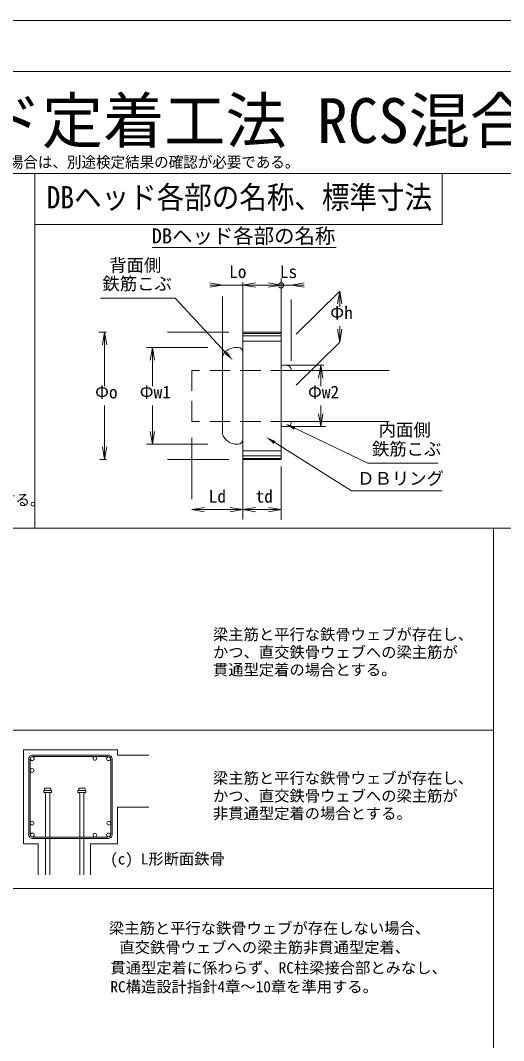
# Model space of a CAD drawing. Units: millimetres, scale not verified. Extents: x -210 to 382, y -132 to 268.
# Drawn here: x -73.9 to 20.9, y 67.8 to 267.8 of the extents above; entities that cross this region are included whole.
import ezdxf
from ezdxf.enums import TextEntityAlignment as Align

# ---------------------------------------------------------------- set-up
doc = ezdxf.new("R2010")
doc.units = ezdxf.units.MM
doc.header["$LTSCALE"] = 2
doc.header["$PDMODE"] = 32
doc.header["$PDSIZE"] = 1
for name, pattern in [('DASHED2', [3, 2, -1]), ('DASHED_SPACED', [12, 6, -6]), ('USER2', [0.41664, 0.20828, -0.20836])]:
    doc.linetypes.add(name, pattern=pattern)
for name, color, linetype, lineweight in [('0-3_Defpoints', 7, 'Continuous', 18), ('0-4_寸法', 4, 'Continuous', 18), ('0-6_外枠', 4, 'Continuous', 18), ('0-7_文字', 7, 'Continuous', 20), ('0-8_タイトル', 7, 'Continuous', 18), ('0-9_内枠', 7, 'Continuous', 18), ('0-A_構造', 2, 'Continuous', 18), ('0-B__0-8_STR3', 5, 'DASHED_SPACED', 18), ('0-C_ハッチング', 3, 'Continuous', 18), ('0-D_主筋', 4, 'Continuous', 18), ('1-0_せん断筋', 5, 'Continuous', 18), ('1-1_躯体', 7, 'Continuous', 18)]:
    doc.layers.add(name, color=color, linetype=linetype, lineweight=lineweight)
doc.styles.add('ＭＳ ゴシック', font='')
doc.styles.get('ＭＳ ゴシック').set_extended_font_data('MS Gothic')

msp = doc.modelspace()

# ---------------------------------------------------------------- linework, layer by layer
at = {"layer": '0-3_Defpoints', "color": 4}
msp.add_line((-210.346, 267.826), (382.196, 267.826), dxfattribs=at)
msp.add_line((-210.346, 267.826), (382.196, 267.826), dxfattribs=at)
at = {"layer": '0-4_寸法'}
for p, q in [((-36.758, 216.352), (-34.258, 215.936)), ((-27.758, 216.352), (-30.258, 215.936)), ((-25.258, 216.354), (-22.758, 215.938)), ((-22.758, 216.506), (-22.758, 217.188)), ((-18.258, 216.354), (-20.758, 215.938)), ((-30.258, 215.936), (-34.258, 215.936)), ((-25.258, 215.938), (-27.758, 215.938)), ((-27.758, 215.936), (-25.258, 215.936)), ((-22.758, 215.938), (-20.758, 215.938)), ((-11.667, 212.259), (-11.25, 214.759)), ((-11.25, 214.759), (-11.25, 212.259)), ((-10.833, 212.259), (-11.25, 214.759)), ((-11.25, 212.259), (-11.25, 211.634)), ((-57.784, 204.206), (-57.367, 206.706)), ((-57.367, 206.706), (-57.367, 204.206)), ((-56.95, 204.206), (-57.367, 206.706)), ((-11.667, 207.259), (-11.25, 204.759)), ((-11.25, 207.259), (-11.25, 207.884)), ((-11.25, 204.759), (-11.25, 207.259)), ((-10.833, 207.259), (-11.25, 204.759)), ((-57.367, 204.206), (-57.367, 196.081)), ((-48.409, 201.206), (-47.992, 203.706)), ((-47.992, 203.706), (-47.992, 201.206)), ((-47.575, 201.206), (-47.992, 203.706)), ((-47.992, 201.206), (-47.992, 196.081)), ((-15.41, 197.707), (-14.994, 200.207)), ((-14.994, 200.207), (-14.994, 197.707)), ((-14.577, 197.707), (-14.994, 200.207)), ((-14.994, 197.707), (-14.994, 196.081)), ((-57.367, 184.206), (-57.367, 192.331)), ((-47.992, 187.206), (-47.992, 192.331)), ((-14.994, 190.704), (-14.994, 192.331)), ((-15.41, 190.704), (-14.994, 188.204)), ((-14.994, 188.204), (-14.994, 190.704)), ((-14.577, 190.704), (-14.994, 188.204)), ((-48.409, 187.206), (-47.992, 184.706)), ((-47.992, 184.706), (-47.992, 187.206)), ((-47.575, 187.206), (-47.992, 184.706)), ((-57.784, 184.206), (-57.367, 181.706)), ((-57.367, 181.706), (-57.367, 184.206)), ((-56.95, 184.206), (-57.367, 181.706)), ((-37.758, 172.32), (-40.258, 171.904)), ((-32.758, 172.32), (-30.258, 171.904)), ((-27.758, 172.32), (-30.258, 171.904)), ((-25.258, 172.32), (-22.758, 171.904)), ((-40.258, 171.904), (-37.758, 171.904)), ((-37.758, 171.487), (-40.258, 171.904)), ((-32.758, 171.904), (-37.758, 171.904)), ((-30.258, 171.904), (-32.758, 171.904)), ((-32.758, 171.487), (-30.258, 171.904)), ((-30.258, 171.904), (-27.758, 171.904)), ((-27.758, 171.487), (-30.258, 171.904)), ((-27.758, 171.904), (-25.258, 171.904)), ((-22.758, 171.904), (-25.258, 171.904)), ((-25.258, 171.487), (-22.758, 171.904))]:
    msp.add_line(p, q, dxfattribs=at)
for points in [[(-36.758, 215.519), (-34.258, 215.936), (-36.758, 215.936)], [(-27.758, 215.519), (-30.258, 215.936), (-27.758, 215.936)], [(-25.258, 215.521), (-22.758, 215.938), (-25.258, 215.938)], [(-18.258, 215.521), (-20.758, 215.938), (-18.258, 215.938)]]:
    msp.add_lwpolyline(points, dxfattribs=at)
msp.add_point((-22.758, 215.881), dxfattribs=at)
at = {"layer": '0-6_外枠'}
for p, q in [((-181.804, 257.826), (372.196, 257.826)), ((-151.804, 257.826), (342.196, 257.826))]:
    msp.add_line(p, q, dxfattribs=at)
at = {"layer": '0-8_タイトル'}
msp.add_line((-48.032, 223.281), (-11.967, 223.281), dxfattribs=at)
at = {"layer": '0-9_内枠'}
for p, q in [((-181.804, 237.826), (372.196, 237.826)), ((-71.026, 237.826), (-71.026, 168.245)), ((8.845, 237.826), (8.845, 227.826)), ((-71.026, 227.826), (8.845, 227.826)), ((-181.804, 168.245), (213.071, 168.245)), ((-71.026, 168.245), (372.196, 168.245)), ((12.992, 168.245), (372.196, 168.245)), ((-181.804, 128.644), (18.876, 128.644)), ((-181.804, 97.644), (18.876, 97.644))]:
    msp.add_line(p, q, dxfattribs=at)
msp.add_lwpolyline([(18.876, 168.245), (18.876, 66.644), (18.876, -114.753)], dxfattribs=at)
at = {"layer": '0-A_構造'}
for p, q in [((-43.559, 213.346), (-58.182, 213.346)), ((-33.581, 202.644), (-43.559, 213.346)), ((-30.258, 181.706), (-30.258, 206.706)), ((-22.758, 206.706), (-30.258, 206.706)), ((-22.758, 181.706), (-22.758, 206.706)), ((-34.214, 202.05), (-34.258, 201.702)), ((-34.084, 202.387), (-34.214, 202.05)), ((-33.872, 202.704), (-34.084, 202.387)), ((-33.584, 202.99), (-33.872, 202.704)), ((-33.228, 203.237), (-33.584, 202.99)), ((-32.817, 203.437), (-33.228, 203.237)), ((-32.361, 203.585), (-32.817, 203.437)), ((-31.876, 203.675), (-32.361, 203.585)), ((-31.376, 203.706), (-31.876, 203.675)), ((-31.258, 203.706), (-31.376, 203.706)), ((-34.258, 186.709), (-34.258, 201.702)), ((-34.258, 201.702), (-34.258, 201.702)), ((-21.839, 200.207), (-22.431, 200.207)), ((-20.758, 199.456), (-20.758, 199.206)), ((-20.758, 199.206), (-1.537, 199.206)), ((-21.839, 188.204), (-22.431, 188.204)), ((-21.839, 188.204), (-21.651, 188.216)), ((-21.651, 188.216), (-21.469, 188.25)), ((-21.469, 188.25), (-21.298, 188.305)), ((-21.298, 188.305), (-21.144, 188.38)), ((-21.144, 188.38), (-21.011, 188.473)), ((-21.011, 188.473), (-20.903, 188.58)), ((-20.903, 188.58), (-20.823, 188.699)), ((-20.823, 188.699), (-20.774, 188.825)), ((-20.774, 188.825), (-20.758, 188.956)), ((-20.758, 188.956), (-20.758, 189.206)), ((-20.758, 189.206), (-1.537, 189.206)), ((-20.758, 188.956), (-20.758, 188.956)), ((-20.091, 187.862), (-5.727, 181.034)), ((-31.258, 184.706), (-31.376, 184.706)), ((-24.011, 185.045), (-8.947, 175.59)), ((-30.258, 181.706), (-22.758, 181.706)), ((-5.727, 181.034), (7.95, 181.034)), ((-8.947, 175.59), (8.83, 175.59))]:
    msp.add_line(p, q, dxfattribs=at)
at = {"layer": '0-A_構造', "linetype": 'DASHED2'}
for p, q in [((-20.758, 199.206), (-40.258, 199.206)), ((-40.258, 189.206), (-40.258, 199.206)), ((-20.758, 189.206), (-40.258, 189.206))]:
    msp.add_line(p, q, dxfattribs=at)
at = {"layer": '0-A_構造'}
for centre, radius, start, end in [((-31.258, 202.706), 1, 0, 90), ((-22.431, 199.88), 0.327, 90, 180), ((-21.728, 199.213), 1, 14.03818, 96.35347), ((-22.431, 188.532), 0.327, 180, 270), ((-31.428, 187.705), 3, 199.39233, 270.99931), ((-31.258, 185.706), 1, 270, 0)]:
    msp.add_arc(centre, radius, start, end, dxfattribs=at)
at = {"layer": '0-A_構造', "color": 7}
for points in [[(-33.337, 202.871), (-32.217, 201.181), (-33.825, 202.417)], [(-20.234, 187.561), (-21.897, 188.721), (-19.948, 188.163)], [(-24.188, 184.763), (-25.705, 186.108), (-23.834, 185.327)]]:
    msp.add_solid(points, dxfattribs=at)
at = {"layer": '0-B__0-8_STR3'}
for p, q in [((-34.258, 201.702), (-34.258, 216.426)), ((-30.258, 206.706), (-30.258, 216.426)), ((-22.758, 216.371), (-22.758, 206.706)), ((-20.758, 201.083), (-20.758, 216.428)), ((-11.25, 214.759), (-27.02, 199.206)), ((-33.022, 206.706), (-58.533, 206.706)), ((-11.25, 204.759), (-27.02, 189.206)), ((-49.154, 203.706), (-35.196, 203.706)), ((-14.35, 200.207), (-21.839, 200.207)), ((-13.964, 188.204), (-21.839, 188.204)), ((-49.154, 184.706), (-35.196, 184.706)), ((-40.258, 185.968), (-40.258, 169.912)), ((-33.022, 181.706), (-58.282, 181.706)), ((-30.258, 181.706), (-30.258, 169.959)), ((-22.758, 180.339), (-22.758, 169.912))]:
    msp.add_line(p, q, dxfattribs=at)
at = {"layer": '0-C_ハッチング'}
for p, q in [((-22.758, 206.456), (-30.258, 206.456)), ((-22.758, 205.956), (-30.258, 205.956)), ((-22.758, 204.956), (-30.258, 204.956)), ((-30.258, 183.456), (-22.758, 183.456)), ((-30.258, 182.456), (-22.758, 182.456)), ((-30.258, 181.956), (-22.758, 181.956))]:
    msp.add_line(p, q, dxfattribs=at)
at = {"layer": '0-D_主筋'}
for p, q in [((-67.769, 116.858), (-69.317, 116.858)), ((-67.959, 117.271), (-69.127, 117.271)), ((-68.953, 116.116), (-68.953, 107.687)), ((-68.133, 107.687), (-68.133, 116.116)), ((-67.769, 116.445), (-67.769, 116.858)), ((-62.61, 116.858), (-62.61, 116.445)), ((-61.062, 116.858), (-62.61, 116.858)), ((-62.61, 116.445), (-61.062, 116.445)), ((-61.252, 117.271), (-62.42, 117.271)), ((-62.245, 116.116), (-62.245, 115.634)), ((-61.426, 116.116), (-61.426, 115.634)), ((-61.062, 116.445), (-61.062, 116.858)), ((-62.245, 115.634), (-62.245, 107.687)), ((-61.426, 107.687), (-61.426, 115.634)), ((-68.953, 107.401), (-68.953, 100.275)), ((-68.133, 100.275), (-68.133, 107.401)), ((-62.245, 107.401), (-62.245, 100.275)), ((-61.426, 100.275), (-61.426, 107.401))]:
    msp.add_line(p, q, dxfattribs=at)
at = {"layer": '0-D_主筋', "linetype": 'USER2'}
for p, q in [((-68.953, 116.116), (-68.953, 115.634)), ((-68.133, 116.116), (-68.133, 115.634))]:
    msp.add_line(p, q, dxfattribs=at)
at = {"layer": '0-D_主筋'}
msp.add_lwpolyline([(-69.317, 116.858), (-69.317, 116.445), (-67.769, 116.445)], dxfattribs=at)
for centre in [(-71.55, 123.08), (-59.27, 123.129), (-56.607, 123.068), (-71.609, 120.754), (-71.609, 110.432), (-56.535, 110.432), (-71.537, 108.117), (-59.27, 108.056), (-56.607, 108.117)]:
    msp.add_circle(centre, 0.369, dxfattribs=at)
for centre, radius, start, end in [((-68.232, 117.001), 0.935, 163.19823, 188.7872), ((-67.888, 116.52), 1.139, 183.80152, 200.80996), ((-69.198, 116.52), 1.139, 339.19004, 356.19848), ((-68.854, 117.001), 0.935, 351.2128, 16.80177), ((-61.524, 117.001), 0.935, 163.19823, 188.7872), ((-61.18, 116.52), 1.139, 183.80152, 200.80996), ((-62.491, 116.52), 1.139, 339.19004, 356.19848), ((-62.147, 117.001), 0.935, 351.2128, 16.80177)]:
    msp.add_arc(centre, radius, start, end, dxfattribs=at)
at = {"layer": '1-0_せん断筋'}
for p, q in [((-72.264, 122.945), (-72.264, 108.24)), ((-71.978, 122.945), (-71.978, 108.24)), ((-71.425, 123.785), (-56.72, 123.785)), ((-71.425, 123.785), (-71.251, 123.785)), ((-71.425, 123.498), (-56.72, 123.498)), ((-71.251, 123.498), (-71.425, 123.498)), ((-71.404, 123.498), (-71.251, 123.498)), ((-56.167, 122.945), (-56.167, 115.634)), ((-55.88, 115.634), (-55.88, 122.945)), ((-71.978, 114.22), (-71.978, 109.264)), ((-56.167, 108.24), (-56.167, 115.634)), ((-55.88, 115.634), (-55.88, 108.24)), ((-71.425, 107.687), (-63.522, 107.687)), ((-63.522, 107.401), (-71.425, 107.401)), ((-63.522, 107.687), (-56.72, 107.687)), ((-56.72, 107.401), (-63.522, 107.401))]:
    msp.add_line(p, q, dxfattribs=at)
for centre, radius, start, end in [((-71.425, 122.945), 0.84, 135, 180), ((-71.425, 122.945), 0.84, 89.99912, 135), ((-71.425, 122.945), 0.553, 135, 180), ((-71.425, 122.945), 0.553, 89.99888, 135), ((-56.72, 122.945), 0.84, 45, 90), ((-56.72, 122.945), 0.553, 45, 90), ((-56.72, 122.945), 0.553, 0, 45), ((-56.72, 122.945), 0.84, 0, 45), ((-71.425, 108.24), 0.84, 180, 225), ((-71.425, 108.24), 0.553, 180, 225), ((-56.72, 108.24), 0.553, 315, 0), ((-56.72, 108.24), 0.84, 315, 0), ((-71.425, 108.24), 0.84, 225, 270), ((-71.425, 108.24), 0.553, 225, 270), ((-56.72, 108.24), 0.553, 270, 315), ((-56.72, 108.24), 0.84, 270, 315)]:
    msp.add_arc(centre, radius, start, end, dxfattribs=at)
at = {"layer": '1-1_躯体'}
for p, q in [((-73.288, 124.809), (-54.856, 124.809)), ((-73.288, 106.377), (-73.288, 124.809)), ((-54.856, 124.809), (-54.856, 123.785)), ((-54.856, 123.785), (-48.712, 123.785)), ((-54.856, 106.377), (-54.856, 113.545)), ((-54.856, 113.545), (-48.712, 113.545)), ((-70.396, 106.377), (-73.288, 106.377)), ((-70.396, 106.377), (-70.396, 100.275)), ((-60.156, 106.377), (-54.856, 106.377)), ((-60.156, 106.377), (-60.156, 100.275))]:
    msp.add_line(p, q, dxfattribs=at)

# ---------------------------------------------------------------- texts
at = {"layer": '0-4_寸法', "color": 7, "style": 'ＭＳ ゴシック'}
for s, p in [('Lo', (-32.949, 216.561)), ('Ls', (-23.008, 216.563)), ('Φh', (-13.125, 208.509)), ('Φo', (-59.242, 192.956)), ('Φw1', (-50.492, 192.956)), ('Φw2', (-17.494, 192.956)), ('Ld', (-36.958, 172.529)), ('td', (-27.758, 172.529))]:
    msp.add_text(s, height=2.493, dxfattribs=at).set_placement(p, align=Align.BOTTOM_LEFT)
at = {"layer": '0-7_文字', "style": 'ＭＳ ゴシック', "width": 0.95}
for s, p in [('※ DBヘッド定着工法を使用する場合は、別途検定結果の確認が必要である。', (-117.459, 238.285)), ('※ 本工法の使用に際しては、㈱ディビーエスの技術検討を受けることを基本とする。', (-178.841, 172.054))]:
    msp.add_text(s, height=2.199, dxfattribs=at).set_placement(p, align=Align.BOTTOM_LEFT)
at = {"layer": '0-7_文字', "style": 'ＭＳ ゴシック'}
for s, height, p in [('背面側', 2.493, (-56.465, 217.853)), ('鉄筋こぶ', 2.493, (-57.785, 214.206)), ('内面側', 2.493, (-3.624, 185.544)), ('鉄筋こぶ', 2.493, (-4.943, 181.812)), ('ＤＢリング', 2.493, (-7.835, 176.033)), ('梁主筋と平行な鉄骨ウェブが存在し、', 2.199, (-36.118, 145.673)), ('かつ、直交鉄骨ウェブへの梁主筋が', 2.199, (-36.118, 142.187)), ('貫通型定着の場合とする。', 2.199, (-36.118, 138.747)), ('梁主筋と平行な鉄骨ウェブが存在し、', 2.199, (-36.118, 117.506)), ('かつ、直交鉄骨ウェブへの梁主筋が', 2.199, (-36.118, 114.019)), ('非貫通型定着の場合とする。', 2.199, (-36.118, 110.579)), ('梁主筋と平行な鉄骨ウェブが存在しない場合、', 2.199, (-56.524, 88.076)), ('\u3000\u3000直交鉄骨ウェブへの梁主筋非貫通型定着、', 2.199, (-60.452, 84.31)), ('貫通型定着に係わらず、RC柱梁接合部とみなし、', 2.199, (-56.237, 80.303)), ('RC構造設計指針4章～10章を準用する。', 2.199, (-56.237, 76.6))]:
    msp.add_text(s, height=height, dxfattribs=at).set_placement(p, align=Align.BOTTOM_LEFT)
at = {"layer": '0-8_タイトル', "style": 'ＭＳ ゴシック'}
for s, height, p in [('DBヘッド定着工法 RCS混合構造設計\u3000配筋要領図', 8.798, (-117.644, 241.14)), ('DBヘッド各部の名称', 2.933, (-48.129, 223.224)), ('(c) L形断面鉄骨', 2.199, (-56.281, 101.664))]:
    msp.add_text(s, height=height, dxfattribs=at).set_placement(p, align=Align.BOTTOM_LEFT)
at = {"layer": '0-8_タイトル', "style": 'ＭＳ ゴシック', "width": 0.9}
msp.add_text('DBヘッド各部の名称、標準寸法', height=4.399, dxfattribs=at).set_placement((-68.748, 229.628), align=Align.BOTTOM_LEFT)

doc.saveas('drawing.dxf')
